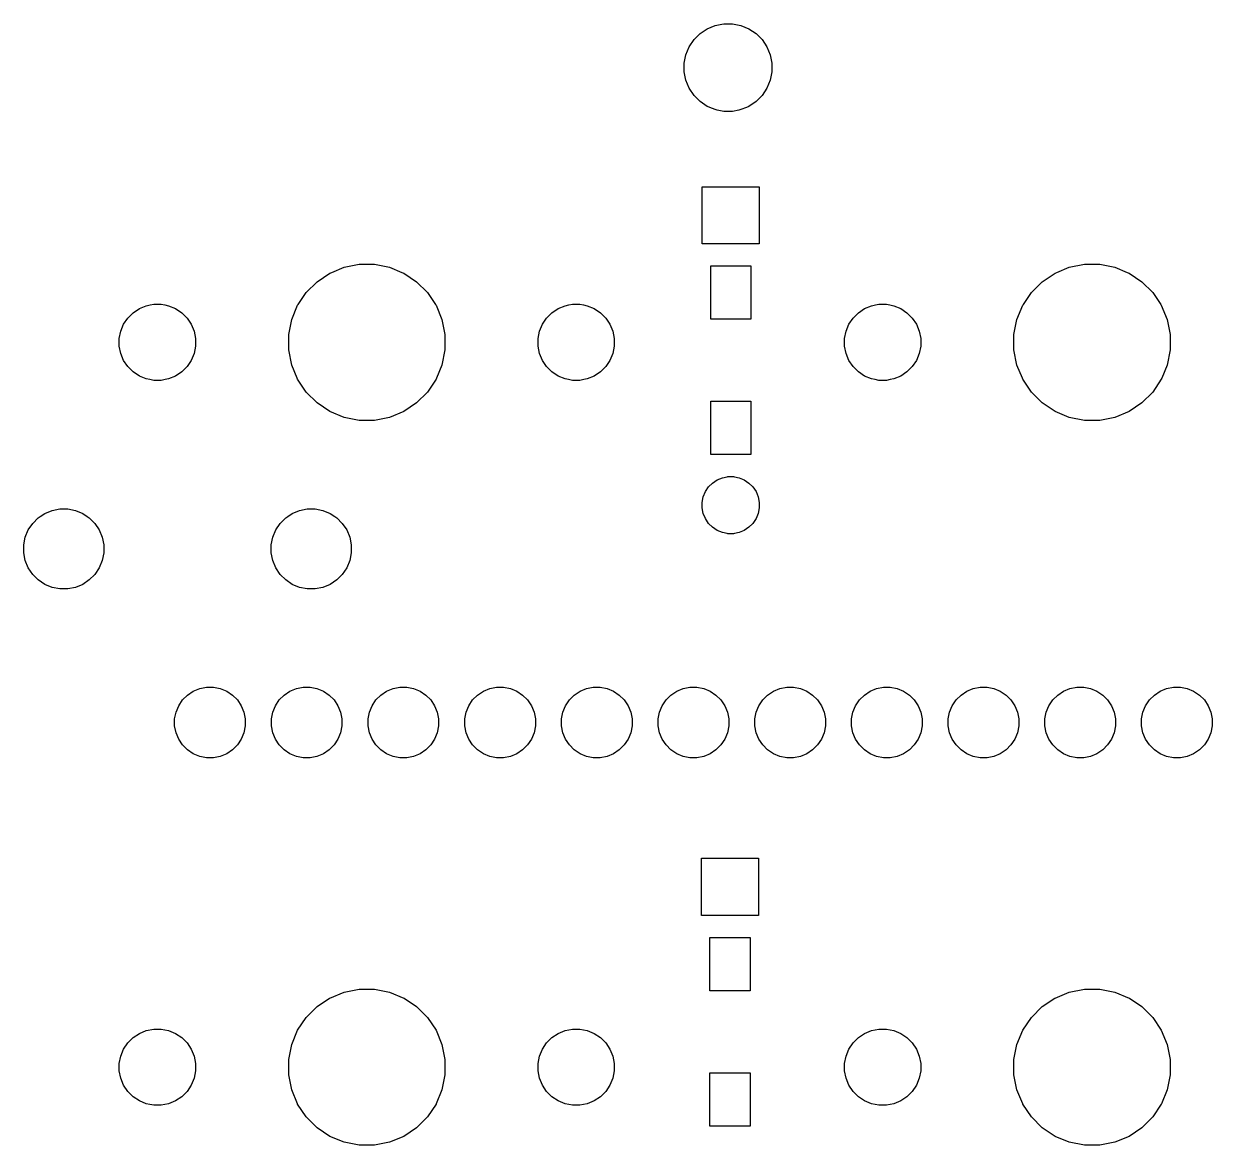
# Model space of a CAD drawing. Extents: x 1.12 to 10.41, y -5.48 to -3.31.
# Drawn here: x 1.125 to 2.354, y -4.474 to -3.313 of the extents above; entities that cross this region are included whole.
import ezdxf

# ---------------------------------------------------------------- set-up
doc = ezdxf.new("R2010")
doc.units = 0
doc.header["$MEASUREMENT"] = 0
doc.layers.add('BLACK', color=7, linetype='CONTINUOUS')

msp = doc.modelspace()

# ---------------------------------------------------------------- linework, layer by layer
at = {"layer": 'BLACK', "linetype": 'CONTINUOUS'}
for p, q in [((1.83168, -3.3185), (1.83993, -3.31509)), ((1.83993, -3.31509), (1.84671, -3.31374)), ((1.84671, -3.31374), (1.84869, -3.31335)), ((1.84869, -3.31335), (1.85761, -3.31335)), ((1.85761, -3.31335), (1.85959, -3.31374)), ((1.85959, -3.31374), (1.86637, -3.31509)), ((1.86637, -3.31509), (1.87461, -3.3185)), ((1.81299, -3.3372), (1.81795, -3.32977)), ((1.81795, -3.32977), (1.82426, -3.32346)), ((1.82426, -3.32346), (1.83168, -3.3185)), ((1.87461, -3.3185), (1.88204, -3.32346)), ((1.88204, -3.32346), (1.88835, -3.32977)), ((1.88835, -3.32977), (1.89331, -3.3372)), ((1.80958, -3.34544), (1.81299, -3.3372)), ((1.89331, -3.3372), (1.89672, -3.34544)), ((1.80783, -3.3542), (1.80958, -3.34544)), ((1.80783, -3.36312), (1.80783, -3.3542)), ((1.89672, -3.34544), (1.89846, -3.3542)), ((1.89846, -3.3542), (1.89846, -3.36312)), ((1.80958, -3.37188), (1.80783, -3.36312)), ((1.89846, -3.36312), (1.89672, -3.37188)), ((1.81299, -3.38013), (1.80958, -3.37188)), ((1.89672, -3.37188), (1.89331, -3.38013)), ((1.81795, -3.38755), (1.81299, -3.38013)), ((1.82426, -3.39386), (1.81795, -3.38755)), ((1.88835, -3.38755), (1.88204, -3.39386)), ((1.89331, -3.38013), (1.88835, -3.38755)), ((1.83168, -3.39882), (1.82426, -3.39386)), ((1.83169, -3.39882), (1.83168, -3.39882)), ((1.83168, -3.39882), (1.83168, -3.39882)), ((1.8341, -3.39982), (1.83169, -3.39882)), ((1.83993, -3.40223), (1.8341, -3.39982)), ((1.84191, -3.40263), (1.83993, -3.40223)), ((1.84869, -3.40398), (1.84191, -3.40263)), ((1.85761, -3.40398), (1.84869, -3.40398)), ((1.86439, -3.40263), (1.85761, -3.40398)), ((1.86637, -3.40223), (1.86439, -3.40263)), ((1.8722, -3.39982), (1.86637, -3.40223)), ((1.87461, -3.39882), (1.8722, -3.39982)), ((1.88204, -3.39386), (1.87461, -3.39882)), ((1.87461, -3.39882), (1.87461, -3.39882)), ((1.87461, -3.39882), (1.87461, -3.39882)), ((1.8264, -3.54093), (1.8264, -3.48191)), ((1.8264, -3.48191), (1.88541, -3.48191)), ((1.88541, -3.48191), (1.88541, -3.54093)), ((1.88541, -3.54093), (1.8264, -3.54093)), ((1.45597, -3.56527), (1.47157, -3.56217)), ((1.47157, -3.56217), (1.48748, -3.56217)), ((1.48748, -3.56217), (1.50308, -3.56527)), ((1.8352, -3.61913), (1.8352, -3.56394)), ((1.8352, -3.56394), (1.87661, -3.56394)), ((1.87661, -3.56394), (1.87661, -3.61913)), ((2.20597, -3.56527), (2.22157, -3.56217)), ((2.22157, -3.56217), (2.23748, -3.56217)), ((2.23748, -3.56217), (2.25308, -3.56527)), ((1.42805, -3.58019), (1.44128, -3.57136)), ((1.44128, -3.57136), (1.44318, -3.57057)), ((1.44318, -3.57057), (1.45597, -3.56527)), ((1.50308, -3.56527), (1.51588, -3.57057)), ((1.51588, -3.57057), (1.51778, -3.57136)), ((1.51778, -3.57136), (1.531, -3.58019)), ((2.17805, -3.58019), (2.19128, -3.57136)), ((2.19128, -3.57136), (2.19318, -3.57057)), ((2.19318, -3.57057), (2.20597, -3.56527)), ((2.25308, -3.56527), (2.26588, -3.57057)), ((2.26588, -3.57057), (2.26778, -3.57136)), ((2.26778, -3.57136), (2.281, -3.58019)), ((1.41681, -3.59144), (1.42805, -3.58019)), ((1.531, -3.58019), (1.54225, -3.59144)), ((2.16681, -3.59144), (2.17805, -3.58019)), ((2.281, -3.58019), (2.29225, -3.59144)), ((1.4085, -3.60388), (1.41681, -3.59144)), ((1.54225, -3.59144), (1.55056, -3.60388)), ((2.1585, -3.60388), (2.16681, -3.59144)), ((2.29225, -3.59144), (2.30056, -3.60388)), ((1.23238, -3.61779), (1.23787, -3.6123)), ((1.23787, -3.6123), (1.24432, -3.60799)), ((1.24432, -3.60799), (1.2515, -3.60502)), ((1.2515, -3.60502), (1.25546, -3.60423)), ((1.25546, -3.60423), (1.25911, -3.6035)), ((1.25911, -3.6035), (1.26687, -3.6035)), ((1.26687, -3.6035), (1.27053, -3.60423)), ((1.27053, -3.60423), (1.27449, -3.60502)), ((1.27449, -3.60502), (1.28166, -3.60799)), ((1.28166, -3.60799), (1.28811, -3.6123)), ((1.28811, -3.6123), (1.2936, -3.61779)), ((1.40188, -3.61936), (1.40797, -3.60466)), ((1.40797, -3.60466), (1.4085, -3.60388)), ((1.55056, -3.60388), (1.55109, -3.60466)), ((1.55109, -3.60466), (1.55717, -3.61936)), ((1.66545, -3.61779), (1.67094, -3.6123)), ((1.67094, -3.6123), (1.6774, -3.60799)), ((1.6774, -3.60799), (1.68457, -3.60502)), ((1.68457, -3.60502), (1.68853, -3.60423)), ((1.68853, -3.60423), (1.69218, -3.6035)), ((1.69218, -3.6035), (1.69994, -3.6035)), ((1.69994, -3.6035), (1.7036, -3.60423)), ((1.7036, -3.60423), (1.70756, -3.60502)), ((1.70756, -3.60502), (1.71473, -3.60799)), ((1.71473, -3.60799), (1.72119, -3.6123)), ((1.72119, -3.6123), (1.72667, -3.61779)), ((1.98238, -3.61779), (1.98787, -3.6123)), ((1.98787, -3.6123), (1.99432, -3.60799)), ((1.99432, -3.60799), (2.0015, -3.60502)), ((2.0015, -3.60502), (2.00546, -3.60423)), ((2.00546, -3.60423), (2.00911, -3.6035)), ((2.00911, -3.6035), (2.01687, -3.6035)), ((2.01687, -3.6035), (2.02053, -3.60423)), ((2.02053, -3.60423), (2.02449, -3.60502)), ((2.02449, -3.60502), (2.03166, -3.60799)), ((2.03166, -3.60799), (2.03811, -3.6123)), ((2.03811, -3.6123), (2.0436, -3.61779)), ((2.15188, -3.61936), (2.15797, -3.60466)), ((2.15797, -3.60466), (2.1585, -3.60388)), ((2.30056, -3.60388), (2.30109, -3.60466)), ((2.30109, -3.60466), (2.30717, -3.61936)), ((1.2251, -3.63142), (1.22807, -3.62425)), ((1.22807, -3.62425), (1.23238, -3.61779)), ((1.2936, -3.61779), (1.29792, -3.62425)), ((1.29792, -3.62425), (1.30089, -3.63142)), ((1.39878, -3.63496), (1.40188, -3.61936)), ((1.55717, -3.61936), (1.56028, -3.63496)), ((1.65817, -3.63142), (1.66114, -3.62425)), ((1.66114, -3.62425), (1.66545, -3.61779)), ((1.72667, -3.61779), (1.73099, -3.62425)), ((1.73099, -3.62425), (1.73396, -3.63142)), ((1.87661, -3.61913), (1.8352, -3.61913)), ((1.9751, -3.63142), (1.97807, -3.62425)), ((1.97807, -3.62425), (1.98238, -3.61779)), ((2.0436, -3.61779), (2.04792, -3.62425)), ((2.04792, -3.62425), (2.05089, -3.63142)), ((2.14878, -3.63496), (2.15188, -3.61936)), ((2.30717, -3.61936), (2.31028, -3.63496)), ((1.22358, -3.63903), (1.2251, -3.63142)), ((1.30089, -3.63142), (1.3024, -3.63903)), ((1.39878, -3.65087), (1.39878, -3.63496)), ((1.56028, -3.63496), (1.56028, -3.65087)), ((1.65665, -3.63903), (1.65817, -3.63142)), ((1.73396, -3.63142), (1.73547, -3.63903)), ((1.97358, -3.63903), (1.9751, -3.63142)), ((2.05089, -3.63142), (2.0524, -3.63903)), ((2.14878, -3.65087), (2.14878, -3.63496)), ((2.31028, -3.63496), (2.31028, -3.65087)), ((1.22358, -3.64679), (1.22358, -3.63903)), ((1.2251, -3.65441), (1.22358, -3.64679)), ((1.3024, -3.64679), (1.30089, -3.65441)), ((1.3024, -3.63903), (1.3024, -3.64679)), ((1.65665, -3.64679), (1.65665, -3.63903)), ((1.65817, -3.65441), (1.65665, -3.64679)), ((1.73547, -3.64679), (1.73396, -3.65441)), ((1.73547, -3.63903), (1.73547, -3.64679)), ((1.97358, -3.64679), (1.97358, -3.63903)), ((1.9751, -3.65441), (1.97358, -3.64679)), ((2.0524, -3.64679), (2.05089, -3.65441)), ((2.0524, -3.63903), (2.0524, -3.64679)), ((1.22807, -3.66158), (1.2251, -3.65441)), ((1.23238, -3.66804), (1.22807, -3.66158)), ((1.29792, -3.66158), (1.2936, -3.66804)), ((1.30089, -3.65441), (1.29792, -3.66158)), ((1.40188, -3.66647), (1.39878, -3.65087)), ((1.56028, -3.65087), (1.55717, -3.66647)), ((1.66114, -3.66158), (1.65817, -3.65441)), ((1.66545, -3.66804), (1.66114, -3.66158)), ((1.73099, -3.66158), (1.72667, -3.66804)), ((1.73396, -3.65441), (1.73099, -3.66158)), ((1.97807, -3.66158), (1.9751, -3.65441)), ((1.98238, -3.66804), (1.97807, -3.66158)), ((2.04792, -3.66158), (2.0436, -3.66804)), ((2.05089, -3.65441), (2.04792, -3.66158)), ((2.15188, -3.66647), (2.14878, -3.65087)), ((2.31028, -3.65087), (2.30717, -3.66647)), ((1.23787, -3.67352), (1.23238, -3.66804)), ((1.24432, -3.67784), (1.23787, -3.67352)), ((1.28811, -3.67352), (1.28166, -3.67784)), ((1.2936, -3.66804), (1.28811, -3.67352)), ((1.4075, -3.68002), (1.40188, -3.66647)), ((1.55717, -3.66647), (1.55156, -3.68002)), ((1.67094, -3.67352), (1.66545, -3.66804)), ((1.6774, -3.67784), (1.67094, -3.67352)), ((1.72119, -3.67352), (1.71473, -3.67784)), ((1.72667, -3.66804), (1.72119, -3.67352)), ((1.98787, -3.67352), (1.98238, -3.66804)), ((1.99432, -3.67784), (1.98787, -3.67352)), ((2.03811, -3.67352), (2.03166, -3.67784)), ((2.0436, -3.66804), (2.03811, -3.67352)), ((2.1575, -3.68002), (2.15188, -3.66647)), ((2.30717, -3.66647), (2.30156, -3.68002)), ((1.2515, -3.68081), (1.24432, -3.67784)), ((1.25515, -3.68154), (1.2515, -3.68081)), ((1.25911, -3.68232), (1.25515, -3.68154)), ((1.26687, -3.68232), (1.25911, -3.68232)), ((1.27083, -3.68154), (1.26687, -3.68232)), ((1.27449, -3.68081), (1.27083, -3.68154)), ((1.28166, -3.67784), (1.27449, -3.68081)), ((1.40797, -3.68116), (1.4075, -3.68002)), ((1.41681, -3.69439), (1.40797, -3.68116)), ((1.55109, -3.68116), (1.54225, -3.69439)), ((1.55156, -3.68002), (1.55109, -3.68116)), ((1.68457, -3.68081), (1.6774, -3.67784)), ((1.68822, -3.68154), (1.68457, -3.68081)), ((1.69218, -3.68232), (1.68822, -3.68154)), ((1.69994, -3.68232), (1.69218, -3.68232)), ((1.7039, -3.68154), (1.69994, -3.68232)), ((1.70756, -3.68081), (1.7039, -3.68154)), ((1.71473, -3.67784), (1.70756, -3.68081)), ((2.0015, -3.68081), (1.99432, -3.67784)), ((2.00515, -3.68154), (2.0015, -3.68081)), ((2.00911, -3.68232), (2.00515, -3.68154)), ((2.01687, -3.68232), (2.00911, -3.68232)), ((2.02083, -3.68154), (2.01687, -3.68232)), ((2.02449, -3.68081), (2.02083, -3.68154)), ((2.03166, -3.67784), (2.02449, -3.68081)), ((2.15797, -3.68116), (2.1575, -3.68002)), ((2.16681, -3.69439), (2.15797, -3.68116)), ((2.30109, -3.68116), (2.29225, -3.69439)), ((2.30156, -3.68002), (2.30109, -3.68116)), ((1.42805, -3.70563), (1.41681, -3.69439)), ((1.54225, -3.69439), (1.531, -3.70563)), ((2.17805, -3.70563), (2.16681, -3.69439)), ((2.29225, -3.69439), (2.281, -3.70563)), ((1.44128, -3.71447), (1.42805, -3.70563)), ((1.531, -3.70563), (1.51778, -3.71447)), ((1.8352, -3.7589), (1.8352, -3.7037)), ((1.8352, -3.7037), (1.87661, -3.7037)), ((1.87661, -3.7037), (1.87661, -3.7589)), ((2.19128, -3.71447), (2.17805, -3.70563)), ((2.281, -3.70563), (2.26778, -3.71447)), ((1.45597, -3.72056), (1.44128, -3.71447)), ((1.44128, -3.71447), (1.44128, -3.71447)), ((1.44128, -3.71447), (1.44128, -3.71447)), ((1.47157, -3.72366), (1.45597, -3.72056)), ((1.48748, -3.72366), (1.47157, -3.72366)), ((1.50308, -3.72056), (1.48748, -3.72366)), ((1.51778, -3.71447), (1.50308, -3.72056)), ((1.51778, -3.71447), (1.51778, -3.71447)), ((1.51778, -3.71447), (1.51778, -3.71447)), ((2.20597, -3.72056), (2.19128, -3.71447)), ((2.19128, -3.71447), (2.19128, -3.71447)), ((2.19128, -3.71447), (2.19128, -3.71447)), ((2.22157, -3.72366), (2.20597, -3.72056)), ((2.23748, -3.72366), (2.22157, -3.72366)), ((2.25308, -3.72056), (2.23748, -3.72366)), ((2.26778, -3.71447), (2.25308, -3.72056)), ((2.26778, -3.71447), (2.26778, -3.71447)), ((2.26778, -3.71447), (2.26778, -3.71447)), ((1.87661, -3.7589), (1.8352, -3.7589)), ((1.8371, -3.7885), (1.84193, -3.78527)), ((1.84193, -3.78527), (1.8473, -3.78304)), ((1.8473, -3.78304), (1.85219, -3.78207)), ((1.85219, -3.78207), (1.853, -3.78191)), ((1.853, -3.78191), (1.85881, -3.78191)), ((1.85881, -3.78191), (1.85962, -3.78207)), ((1.85962, -3.78207), (1.86451, -3.78304)), ((1.86451, -3.78304), (1.86988, -3.78527)), ((1.86988, -3.78527), (1.87472, -3.7885)), ((1.82753, -3.80281), (1.82976, -3.79744)), ((1.82976, -3.79744), (1.83299, -3.79261)), ((1.83299, -3.79261), (1.8371, -3.7885)), ((1.87472, -3.7885), (1.87883, -3.79261)), ((1.87883, -3.79261), (1.88206, -3.79744)), ((1.88206, -3.79744), (1.88428, -3.80281)), ((1.8264, -3.80851), (1.82753, -3.80281)), ((1.8264, -3.81432), (1.8264, -3.80851)), ((1.88428, -3.80281), (1.88541, -3.80851)), ((1.88541, -3.80851), (1.88541, -3.81432)), ((1.14183, -3.82317), (1.14654, -3.82002)), ((1.14654, -3.82002), (1.15407, -3.81691)), ((1.14654, -3.82002), (1.14654, -3.82002)), ((1.15407, -3.81691), (1.16207, -3.81531)), ((1.16207, -3.81531), (1.17022, -3.81531)), ((1.17022, -3.81531), (1.17821, -3.81691)), ((1.17821, -3.81691), (1.18574, -3.82002)), ((1.18574, -3.82002), (1.18574, -3.82002)), ((1.18574, -3.82002), (1.19046, -3.82317)), ((1.39773, -3.82317), (1.40245, -3.82002)), ((1.40245, -3.82002), (1.40998, -3.81691)), ((1.40245, -3.82002), (1.40245, -3.82002)), ((1.40998, -3.81691), (1.41797, -3.81531)), ((1.41797, -3.81531), (1.42612, -3.81531)), ((1.42612, -3.81531), (1.43412, -3.81691)), ((1.43412, -3.81691), (1.44165, -3.82002)), ((1.44165, -3.82002), (1.44165, -3.82002)), ((1.44165, -3.82002), (1.44636, -3.82317)), ((1.82753, -3.82002), (1.8264, -3.81432)), ((1.82976, -3.82539), (1.82753, -3.82002)), ((1.88428, -3.82002), (1.88206, -3.82539)), ((1.88541, -3.81432), (1.88428, -3.82002)), ((1.12947, -3.83709), (1.134, -3.83032)), ((1.134, -3.83032), (1.13976, -3.82455)), ((1.13976, -3.82455), (1.14183, -3.82317)), ((1.19046, -3.82317), (1.19252, -3.82455)), ((1.19252, -3.82455), (1.19828, -3.83032)), ((1.19828, -3.83032), (1.20281, -3.83709)), ((1.38538, -3.83709), (1.38991, -3.83032)), ((1.38991, -3.83032), (1.39567, -3.82455)), ((1.39567, -3.82455), (1.39773, -3.82317)), ((1.44636, -3.82317), (1.44842, -3.82455)), ((1.44842, -3.82455), (1.45419, -3.83032)), ((1.45419, -3.83032), (1.45872, -3.83709)), ((1.83299, -3.83023), (1.82976, -3.82539)), ((1.8371, -3.83434), (1.83299, -3.83023)), ((1.84193, -3.83757), (1.8371, -3.83434)), ((1.87472, -3.83434), (1.86988, -3.83757)), ((1.87883, -3.83023), (1.87472, -3.83434)), ((1.88206, -3.82539), (1.87883, -3.83023)), ((1.12476, -3.85262), (1.12635, -3.84462)), ((1.12635, -3.84462), (1.12947, -3.83709)), ((1.20281, -3.83709), (1.20593, -3.84462)), ((1.20593, -3.84462), (1.20752, -3.85262)), ((1.38067, -3.85262), (1.38226, -3.84462)), ((1.38226, -3.84462), (1.38538, -3.83709)), ((1.45872, -3.83709), (1.46184, -3.84462)), ((1.46184, -3.84462), (1.46343, -3.85262)), ((1.8473, -3.83979), (1.84193, -3.83757)), ((1.85219, -3.84076), (1.8473, -3.83979)), ((1.853, -3.84093), (1.85219, -3.84076)), ((1.85881, -3.84093), (1.853, -3.84093)), ((1.85962, -3.84076), (1.85881, -3.84093)), ((1.86451, -3.83979), (1.85962, -3.84076)), ((1.86988, -3.83757), (1.86451, -3.83979)), ((1.12476, -3.86077), (1.12476, -3.85262)), ((1.20752, -3.85262), (1.20752, -3.86077)), ((1.38067, -3.86077), (1.38067, -3.85262)), ((1.46343, -3.85262), (1.46343, -3.86077)), ((1.12635, -3.86876), (1.12476, -3.86077)), ((1.12947, -3.87629), (1.12635, -3.86876)), ((1.20593, -3.86876), (1.20281, -3.87629)), ((1.20752, -3.86077), (1.20593, -3.86876)), ((1.38226, -3.86876), (1.38067, -3.86077)), ((1.38538, -3.87629), (1.38226, -3.86876)), ((1.46184, -3.86876), (1.45872, -3.87629)), ((1.46343, -3.86077), (1.46184, -3.86876)), ((1.134, -3.88307), (1.12947, -3.87629)), ((1.12947, -3.87629), (1.12947, -3.87629)), ((1.13976, -3.88883), (1.134, -3.88307)), ((1.19828, -3.88307), (1.19252, -3.88883)), ((1.20281, -3.87629), (1.19828, -3.88307)), ((1.20281, -3.87629), (1.20281, -3.87629)), ((1.38991, -3.88307), (1.38538, -3.87629)), ((1.38538, -3.87629), (1.38538, -3.87629)), ((1.39567, -3.88883), (1.38991, -3.88307)), ((1.45419, -3.88307), (1.44842, -3.88883)), ((1.45872, -3.87629), (1.45419, -3.88307)), ((1.45872, -3.87629), (1.45872, -3.87629)), ((1.14654, -3.89336), (1.13976, -3.88883)), ((1.15407, -3.89648), (1.14654, -3.89336)), ((1.14654, -3.89336), (1.14654, -3.89336)), ((1.14654, -3.89336), (1.14654, -3.89336)), ((1.18574, -3.89336), (1.17821, -3.89648)), ((1.19252, -3.88883), (1.18574, -3.89336)), ((1.18574, -3.89336), (1.18574, -3.89336)), ((1.18574, -3.89336), (1.18574, -3.89336)), ((1.40245, -3.89336), (1.39567, -3.88883)), ((1.40998, -3.89648), (1.40245, -3.89336)), ((1.40245, -3.89336), (1.40245, -3.89336)), ((1.40245, -3.89336), (1.40245, -3.89336)), ((1.44165, -3.89336), (1.43412, -3.89648)), ((1.44842, -3.88883), (1.44165, -3.89336)), ((1.44165, -3.89336), (1.44165, -3.89336)), ((1.44165, -3.89336), (1.44165, -3.89336)), ((1.16207, -3.89807), (1.15407, -3.89648)), ((1.17022, -3.89807), (1.16207, -3.89807)), ((1.17821, -3.89648), (1.17022, -3.89807)), ((1.41797, -3.89807), (1.40998, -3.89648)), ((1.42612, -3.89807), (1.41797, -3.89807)), ((1.43412, -3.89648), (1.42612, -3.89807)), ((1.29405, -4.00786), (1.30003, -4.00387)), ((1.30003, -4.00387), (1.30667, -4.00112)), ((1.30667, -4.00112), (1.31373, -3.99971)), ((1.31373, -3.99971), (1.32092, -3.99971)), ((1.32092, -3.99971), (1.32797, -4.00112)), ((1.32797, -4.00112), (1.33462, -4.00387)), ((1.33462, -4.00387), (1.3406, -4.00786)), ((1.39405, -4.00786), (1.40003, -4.00387)), ((1.40003, -4.00387), (1.40667, -4.00112)), ((1.40667, -4.00112), (1.41373, -3.99971)), ((1.41373, -3.99971), (1.42092, -3.99971)), ((1.42092, -3.99971), (1.42797, -4.00112)), ((1.42797, -4.00112), (1.43462, -4.00387)), ((1.43462, -4.00387), (1.4406, -4.00786)), ((1.49405, -4.00786), (1.50003, -4.00387)), ((1.50003, -4.00387), (1.50667, -4.00112)), ((1.50667, -4.00112), (1.51373, -3.99971)), ((1.51373, -3.99971), (1.52092, -3.99971)), ((1.52092, -3.99971), (1.52797, -4.00112)), ((1.52797, -4.00112), (1.53462, -4.00387)), ((1.53462, -4.00387), (1.5406, -4.00786)), ((1.59405, -4.00786), (1.60003, -4.00387)), ((1.60003, -4.00387), (1.60667, -4.00112)), ((1.60667, -4.00112), (1.61373, -3.99971)), ((1.61373, -3.99971), (1.62092, -3.99971)), ((1.62092, -3.99971), (1.62797, -4.00112)), ((1.62797, -4.00112), (1.63462, -4.00387)), ((1.63462, -4.00387), (1.6406, -4.00786)), ((1.69405, -4.00786), (1.70003, -4.00387)), ((1.70003, -4.00387), (1.70667, -4.00112)), ((1.70667, -4.00112), (1.71373, -3.99971)), ((1.71373, -3.99971), (1.72092, -3.99971)), ((1.72092, -3.99971), (1.72797, -4.00112)), ((1.72797, -4.00112), (1.73462, -4.00387)), ((1.73462, -4.00387), (1.7406, -4.00786)), ((1.79405, -4.00786), (1.80003, -4.00387)), ((1.80003, -4.00387), (1.80667, -4.00112)), ((1.80667, -4.00112), (1.81373, -3.99971)), ((1.81373, -3.99971), (1.82092, -3.99971)), ((1.82092, -3.99971), (1.82797, -4.00112)), ((1.82797, -4.00112), (1.83462, -4.00387)), ((1.83462, -4.00387), (1.8406, -4.00786)), ((1.89405, -4.00786), (1.90003, -4.00387)), ((1.90003, -4.00387), (1.90667, -4.00112)), ((1.90667, -4.00112), (1.91373, -3.99971)), ((1.91373, -3.99971), (1.92092, -3.99971)), ((1.92092, -3.99971), (1.92797, -4.00112)), ((1.92797, -4.00112), (1.93462, -4.00387)), ((1.93462, -4.00387), (1.9406, -4.00786)), ((1.99405, -4.00786), (2.00003, -4.00387)), ((2.00003, -4.00387), (2.00667, -4.00112)), ((2.00667, -4.00112), (2.01373, -3.99971)), ((2.01373, -3.99971), (2.02092, -3.99971)), ((2.02092, -3.99971), (2.02797, -4.00112)), ((2.02797, -4.00112), (2.03462, -4.00387)), ((2.03462, -4.00387), (2.0406, -4.00786)), ((2.09405, -4.00786), (2.10003, -4.00387)), ((2.10003, -4.00387), (2.10667, -4.00112)), ((2.10667, -4.00112), (2.11373, -3.99971)), ((2.11373, -3.99971), (2.12092, -3.99971)), ((2.12092, -3.99971), (2.12797, -4.00112)), ((2.12797, -4.00112), (2.13462, -4.00387)), ((2.13462, -4.00387), (2.1406, -4.00786)), ((2.19405, -4.00786), (2.20003, -4.00387)), ((2.20003, -4.00387), (2.20667, -4.00112)), ((2.20667, -4.00112), (2.21373, -3.99971)), ((2.21373, -3.99971), (2.22092, -3.99971)), ((2.22092, -3.99971), (2.22797, -4.00112)), ((2.22797, -4.00112), (2.23462, -4.00387)), ((2.23462, -4.00387), (2.2406, -4.00786)), ((2.29405, -4.00786), (2.30003, -4.00387)), ((2.30003, -4.00387), (2.30667, -4.00112)), ((2.30667, -4.00112), (2.31373, -3.99971)), ((2.31373, -3.99971), (2.32092, -3.99971)), ((2.32092, -3.99971), (2.32797, -4.00112)), ((2.32797, -4.00112), (2.33462, -4.00387)), ((2.33462, -4.00387), (2.3406, -4.00786)), ((1.28222, -4.02557), (1.28497, -4.01893)), ((1.28497, -4.01893), (1.28897, -4.01295)), ((1.28897, -4.01295), (1.29405, -4.00786)), ((1.3406, -4.00786), (1.34568, -4.01295)), ((1.34568, -4.01295), (1.34968, -4.01893)), ((1.34968, -4.01893), (1.35243, -4.02557)), ((1.38222, -4.02557), (1.38497, -4.01893)), ((1.38497, -4.01893), (1.38897, -4.01295)), ((1.38897, -4.01295), (1.39405, -4.00786)), ((1.4406, -4.00786), (1.44568, -4.01295)), ((1.44568, -4.01295), (1.44968, -4.01893)), ((1.44968, -4.01893), (1.45243, -4.02557)), ((1.48222, -4.02557), (1.48497, -4.01893)), ((1.48497, -4.01893), (1.48897, -4.01295)), ((1.48897, -4.01295), (1.49405, -4.00786)), ((1.5406, -4.00786), (1.54568, -4.01295)), ((1.54568, -4.01295), (1.54968, -4.01893)), ((1.54968, -4.01893), (1.55243, -4.02557)), ((1.58222, -4.02557), (1.58497, -4.01893)), ((1.58497, -4.01893), (1.58897, -4.01295)), ((1.58897, -4.01295), (1.59405, -4.00786)), ((1.6406, -4.00786), (1.64568, -4.01295)), ((1.64568, -4.01295), (1.64968, -4.01893)), ((1.64968, -4.01893), (1.65243, -4.02557)), ((1.68222, -4.02557), (1.68497, -4.01893)), ((1.68497, -4.01893), (1.68897, -4.01295)), ((1.68897, -4.01295), (1.69405, -4.00786)), ((1.7406, -4.00786), (1.74568, -4.01295)), ((1.74568, -4.01295), (1.74968, -4.01893)), ((1.74968, -4.01893), (1.75243, -4.02557)), ((1.78222, -4.02557), (1.78497, -4.01893)), ((1.78497, -4.01893), (1.78897, -4.01295)), ((1.78897, -4.01295), (1.79405, -4.00786)), ((1.8406, -4.00786), (1.84568, -4.01295)), ((1.84568, -4.01295), (1.84968, -4.01893)), ((1.84968, -4.01893), (1.85243, -4.02557)), ((1.88222, -4.02557), (1.88497, -4.01893)), ((1.88497, -4.01893), (1.88897, -4.01295)), ((1.88897, -4.01295), (1.89405, -4.00786)), ((1.9406, -4.00786), (1.94568, -4.01295)), ((1.94568, -4.01295), (1.94968, -4.01893)), ((1.94968, -4.01893), (1.95243, -4.02557)), ((1.98222, -4.02557), (1.98497, -4.01893)), ((1.98497, -4.01893), (1.98897, -4.01295)), ((1.98897, -4.01295), (1.99405, -4.00786)), ((2.0406, -4.00786), (2.04568, -4.01295)), ((2.04568, -4.01295), (2.04968, -4.01893)), ((2.04968, -4.01893), (2.05243, -4.02557)), ((2.08222, -4.02557), (2.08497, -4.01893)), ((2.08497, -4.01893), (2.08897, -4.01295)), ((2.08897, -4.01295), (2.09405, -4.00786)), ((2.1406, -4.00786), (2.14568, -4.01295)), ((2.14568, -4.01295), (2.14968, -4.01893)), ((2.14968, -4.01893), (2.15243, -4.02557)), ((2.18222, -4.02557), (2.18497, -4.01893)), ((2.18497, -4.01893), (2.18897, -4.01295)), ((2.18897, -4.01295), (2.19405, -4.00786)), ((2.2406, -4.00786), (2.24568, -4.01295)), ((2.24568, -4.01295), (2.24968, -4.01893)), ((2.24968, -4.01893), (2.25243, -4.02557)), ((2.28222, -4.02557), (2.28497, -4.01893)), ((2.28497, -4.01893), (2.28897, -4.01295)), ((2.28897, -4.01295), (2.29405, -4.00786)), ((2.3406, -4.00786), (2.34568, -4.01295)), ((2.34568, -4.01295), (2.34968, -4.01893)), ((2.34968, -4.01893), (2.35243, -4.02557)), ((1.28081, -4.03262), (1.28222, -4.02557)), ((1.35243, -4.02557), (1.35383, -4.03262)), ((1.38081, -4.03262), (1.38222, -4.02557)), ((1.45243, -4.02557), (1.45383, -4.03262)), ((1.48081, -4.03262), (1.48222, -4.02557)), ((1.55243, -4.02557), (1.55383, -4.03262)), ((1.58081, -4.03262), (1.58222, -4.02557)), ((1.65243, -4.02557), (1.65383, -4.03262)), ((1.68081, -4.03262), (1.68222, -4.02557)), ((1.75243, -4.02557), (1.75383, -4.03262)), ((1.78081, -4.03262), (1.78222, -4.02557)), ((1.85243, -4.02557), (1.85383, -4.03262)), ((1.88081, -4.03262), (1.88222, -4.02557)), ((1.95243, -4.02557), (1.95383, -4.03262)), ((1.98081, -4.03262), (1.98222, -4.02557)), ((2.05243, -4.02557), (2.05383, -4.03262)), ((2.08081, -4.03262), (2.08222, -4.02557)), ((2.15243, -4.02557), (2.15383, -4.03262)), ((2.18081, -4.03262), (2.18222, -4.02557)), ((2.25243, -4.02557), (2.25383, -4.03262)), ((2.28081, -4.03262), (2.28222, -4.02557)), ((2.35243, -4.02557), (2.35383, -4.03262)), ((1.28081, -4.03982), (1.28081, -4.03262)), ((1.28222, -4.04687), (1.28081, -4.03982)), ((1.35383, -4.03982), (1.35243, -4.04687)), ((1.35383, -4.03262), (1.35383, -4.03982)), ((1.38081, -4.03982), (1.38081, -4.03262)), ((1.38222, -4.04687), (1.38081, -4.03982)), ((1.45383, -4.03982), (1.45243, -4.04687)), ((1.45383, -4.03262), (1.45383, -4.03982)), ((1.48081, -4.03982), (1.48081, -4.03262)), ((1.48222, -4.04687), (1.48081, -4.03982)), ((1.55383, -4.03982), (1.55243, -4.04687)), ((1.55383, -4.03262), (1.55383, -4.03982)), ((1.58081, -4.03982), (1.58081, -4.03262)), ((1.58222, -4.04687), (1.58081, -4.03982)), ((1.65383, -4.03982), (1.65243, -4.04687)), ((1.65383, -4.03262), (1.65383, -4.03982)), ((1.68081, -4.03982), (1.68081, -4.03262)), ((1.68222, -4.04687), (1.68081, -4.03982)), ((1.75383, -4.03982), (1.75243, -4.04687)), ((1.75383, -4.03262), (1.75383, -4.03982)), ((1.78081, -4.03982), (1.78081, -4.03262)), ((1.78222, -4.04687), (1.78081, -4.03982)), ((1.85383, -4.03982), (1.85243, -4.04687)), ((1.85383, -4.03262), (1.85383, -4.03982)), ((1.88081, -4.03982), (1.88081, -4.03262)), ((1.88222, -4.04687), (1.88081, -4.03982)), ((1.95383, -4.03982), (1.95243, -4.04687)), ((1.95383, -4.03262), (1.95383, -4.03982)), ((1.98081, -4.03982), (1.98081, -4.03262)), ((1.98222, -4.04687), (1.98081, -4.03982)), ((2.05383, -4.03982), (2.05243, -4.04687)), ((2.05383, -4.03262), (2.05383, -4.03982)), ((2.08081, -4.03982), (2.08081, -4.03262)), ((2.08222, -4.04687), (2.08081, -4.03982)), ((2.15383, -4.03982), (2.15243, -4.04687)), ((2.15383, -4.03262), (2.15383, -4.03982)), ((2.18081, -4.03982), (2.18081, -4.03262)), ((2.18222, -4.04687), (2.18081, -4.03982)), ((2.25383, -4.03982), (2.25243, -4.04687)), ((2.25383, -4.03262), (2.25383, -4.03982)), ((2.28081, -4.03982), (2.28081, -4.03262)), ((2.28222, -4.04687), (2.28081, -4.03982)), ((2.35383, -4.03982), (2.35243, -4.04687)), ((2.35383, -4.03262), (2.35383, -4.03982)), ((1.28497, -4.05351), (1.28222, -4.04687)), ((1.28897, -4.05949), (1.28497, -4.05351)), ((1.34968, -4.05351), (1.34568, -4.05949)), ((1.35243, -4.04687), (1.34968, -4.05351)), ((1.38497, -4.05351), (1.38222, -4.04687)), ((1.38897, -4.05949), (1.38497, -4.05351)), ((1.44968, -4.05351), (1.44568, -4.05949)), ((1.45243, -4.04687), (1.44968, -4.05351)), ((1.48497, -4.05351), (1.48222, -4.04687)), ((1.48897, -4.05949), (1.48497, -4.05351)), ((1.54968, -4.05351), (1.54568, -4.05949)), ((1.55243, -4.04687), (1.54968, -4.05351)), ((1.58497, -4.05351), (1.58222, -4.04687)), ((1.58897, -4.05949), (1.58497, -4.05351)), ((1.64968, -4.05351), (1.64568, -4.05949)), ((1.65243, -4.04687), (1.64968, -4.05351)), ((1.68497, -4.05351), (1.68222, -4.04687)), ((1.68897, -4.05949), (1.68497, -4.05351)), ((1.74968, -4.05351), (1.74568, -4.05949)), ((1.75243, -4.04687), (1.74968, -4.05351)), ((1.78497, -4.05351), (1.78222, -4.04687)), ((1.78897, -4.05949), (1.78497, -4.05351)), ((1.84968, -4.05351), (1.84568, -4.05949)), ((1.85243, -4.04687), (1.84968, -4.05351)), ((1.88497, -4.05351), (1.88222, -4.04687)), ((1.88897, -4.05949), (1.88497, -4.05351)), ((1.94968, -4.05351), (1.94568, -4.05949)), ((1.95243, -4.04687), (1.94968, -4.05351)), ((1.98497, -4.05351), (1.98222, -4.04687)), ((1.98897, -4.05949), (1.98497, -4.05351)), ((2.04968, -4.05351), (2.04568, -4.05949)), ((2.05243, -4.04687), (2.04968, -4.05351)), ((2.08497, -4.05351), (2.08222, -4.04687)), ((2.08897, -4.05949), (2.08497, -4.05351)), ((2.14968, -4.05351), (2.14568, -4.05949)), ((2.15243, -4.04687), (2.14968, -4.05351)), ((2.18497, -4.05351), (2.18222, -4.04687)), ((2.18897, -4.05949), (2.18497, -4.05351)), ((2.24968, -4.05351), (2.24568, -4.05949)), ((2.25243, -4.04687), (2.24968, -4.05351)), ((2.28497, -4.05351), (2.28222, -4.04687)), ((2.28897, -4.05949), (2.28497, -4.05351)), ((2.34968, -4.05351), (2.34568, -4.05949)), ((2.35243, -4.04687), (2.34968, -4.05351)), ((1.29405, -4.06458), (1.28897, -4.05949)), ((1.30003, -4.06857), (1.29405, -4.06458)), ((1.3406, -4.06458), (1.33462, -4.06857)), ((1.34568, -4.05949), (1.3406, -4.06458)), ((1.39405, -4.06458), (1.38897, -4.05949)), ((1.40003, -4.06857), (1.39405, -4.06458)), ((1.4406, -4.06458), (1.43462, -4.06857)), ((1.44568, -4.05949), (1.4406, -4.06458)), ((1.49405, -4.06458), (1.48897, -4.05949)), ((1.50003, -4.06857), (1.49405, -4.06458)), ((1.5406, -4.06458), (1.53462, -4.06857)), ((1.54568, -4.05949), (1.5406, -4.06458)), ((1.59405, -4.06458), (1.58897, -4.05949)), ((1.60003, -4.06857), (1.59405, -4.06458)), ((1.6406, -4.06458), (1.63462, -4.06857)), ((1.64568, -4.05949), (1.6406, -4.06458)), ((1.69405, -4.06458), (1.68897, -4.05949)), ((1.70003, -4.06857), (1.69405, -4.06458)), ((1.7406, -4.06458), (1.73462, -4.06857)), ((1.74568, -4.05949), (1.7406, -4.06458)), ((1.79405, -4.06458), (1.78897, -4.05949)), ((1.80003, -4.06857), (1.79405, -4.06458)), ((1.8406, -4.06458), (1.83462, -4.06857)), ((1.84568, -4.05949), (1.8406, -4.06458)), ((1.89405, -4.06458), (1.88897, -4.05949)), ((1.90003, -4.06857), (1.89405, -4.06458)), ((1.9406, -4.06458), (1.93462, -4.06857)), ((1.94568, -4.05949), (1.9406, -4.06458)), ((1.99405, -4.06458), (1.98897, -4.05949)), ((2.00003, -4.06857), (1.99405, -4.06458)), ((2.0406, -4.06458), (2.03462, -4.06857)), ((2.04568, -4.05949), (2.0406, -4.06458)), ((2.09405, -4.06458), (2.08897, -4.05949)), ((2.10003, -4.06857), (2.09405, -4.06458)), ((2.1406, -4.06458), (2.13462, -4.06857)), ((2.14568, -4.05949), (2.1406, -4.06458)), ((2.19405, -4.06458), (2.18897, -4.05949)), ((2.20003, -4.06857), (2.19405, -4.06458)), ((2.2406, -4.06458), (2.23462, -4.06857)), ((2.24568, -4.05949), (2.2406, -4.06458)), ((2.29405, -4.06458), (2.28897, -4.05949)), ((2.30003, -4.06857), (2.29405, -4.06458)), ((2.3406, -4.06458), (2.33462, -4.06857)), ((2.34568, -4.05949), (2.3406, -4.06458)), ((1.30667, -4.07133), (1.30003, -4.06857)), ((1.31373, -4.07273), (1.30667, -4.07133)), ((1.32092, -4.07273), (1.31373, -4.07273)), ((1.32797, -4.07133), (1.32092, -4.07273)), ((1.33462, -4.06857), (1.32797, -4.07133)), ((1.40667, -4.07133), (1.40003, -4.06857)), ((1.41373, -4.07273), (1.40667, -4.07133)), ((1.42092, -4.07273), (1.41373, -4.07273)), ((1.42797, -4.07133), (1.42092, -4.07273)), ((1.43462, -4.06857), (1.42797, -4.07133)), ((1.50667, -4.07133), (1.50003, -4.06857)), ((1.51373, -4.07273), (1.50667, -4.07133)), ((1.52092, -4.07273), (1.51373, -4.07273)), ((1.52797, -4.07133), (1.52092, -4.07273)), ((1.53462, -4.06857), (1.52797, -4.07133)), ((1.60667, -4.07133), (1.60003, -4.06857)), ((1.61373, -4.07273), (1.60667, -4.07133)), ((1.62092, -4.07273), (1.61373, -4.07273)), ((1.62797, -4.07133), (1.62092, -4.07273)), ((1.63462, -4.06857), (1.62797, -4.07133)), ((1.70667, -4.07133), (1.70003, -4.06857)), ((1.71373, -4.07273), (1.70667, -4.07133)), ((1.72092, -4.07273), (1.71373, -4.07273)), ((1.72797, -4.07133), (1.72092, -4.07273)), ((1.73462, -4.06857), (1.72797, -4.07133)), ((1.80667, -4.07133), (1.80003, -4.06857)), ((1.81373, -4.07273), (1.80667, -4.07133)), ((1.82092, -4.07273), (1.81373, -4.07273)), ((1.82797, -4.07133), (1.82092, -4.07273)), ((1.83462, -4.06857), (1.82797, -4.07133)), ((1.90667, -4.07133), (1.90003, -4.06857)), ((1.91373, -4.07273), (1.90667, -4.07133)), ((1.92092, -4.07273), (1.91373, -4.07273)), ((1.92797, -4.07133), (1.92092, -4.07273)), ((1.93462, -4.06857), (1.92797, -4.07133)), ((2.00667, -4.07133), (2.00003, -4.06857)), ((2.01373, -4.07273), (2.00667, -4.07133)), ((2.02092, -4.07273), (2.01373, -4.07273)), ((2.02797, -4.07133), (2.02092, -4.07273)), ((2.03462, -4.06857), (2.02797, -4.07133)), ((2.10667, -4.07133), (2.10003, -4.06857)), ((2.11373, -4.07273), (2.10667, -4.07133)), ((2.12092, -4.07273), (2.11373, -4.07273)), ((2.12797, -4.07133), (2.12092, -4.07273)), ((2.13462, -4.06857), (2.12797, -4.07133)), ((2.20667, -4.07133), (2.20003, -4.06857)), ((2.21373, -4.07273), (2.20667, -4.07133)), ((2.22092, -4.07273), (2.21373, -4.07273)), ((2.22797, -4.07133), (2.22092, -4.07273)), ((2.23462, -4.06857), (2.22797, -4.07133)), ((2.30667, -4.07133), (2.30003, -4.06857)), ((2.31373, -4.07273), (2.30667, -4.07133)), ((2.32092, -4.07273), (2.31373, -4.07273)), ((2.32797, -4.07133), (2.32092, -4.07273)), ((2.33462, -4.06857), (2.32797, -4.07133)), ((1.82561, -4.23581), (1.82561, -4.17679)), ((1.82561, -4.17679), (1.88463, -4.17679)), ((1.88463, -4.17679), (1.88463, -4.23581)), ((1.88463, -4.23581), (1.82561, -4.23581)), ((1.83441, -4.31402), (1.83441, -4.25882)), ((1.83441, -4.25882), (1.87583, -4.25882)), ((1.87583, -4.25882), (1.87583, -4.31402)), ((1.45597, -4.31527), (1.47157, -4.31217)), ((1.47157, -4.31217), (1.48748, -4.31217)), ((1.48748, -4.31217), (1.50308, -4.31527)), ((1.87583, -4.31402), (1.83441, -4.31402)), ((2.20597, -4.31527), (2.22157, -4.31217)), ((2.22157, -4.31217), (2.23748, -4.31217)), ((2.23748, -4.31217), (2.25308, -4.31527)), ((1.42805, -4.33019), (1.44092, -4.32159)), ((1.44092, -4.32159), (1.44128, -4.32136)), ((1.44128, -4.32136), (1.45597, -4.31527)), ((1.44128, -4.32136), (1.44128, -4.32136)), ((1.50308, -4.31527), (1.51778, -4.32136)), ((1.51778, -4.32136), (1.51778, -4.32136)), ((1.51778, -4.32136), (1.51813, -4.32159)), ((1.51813, -4.32159), (1.531, -4.33019)), ((2.17805, -4.33019), (2.19092, -4.32159)), ((2.19092, -4.32159), (2.19128, -4.32136)), ((2.19128, -4.32136), (2.20597, -4.31527)), ((2.19128, -4.32136), (2.19128, -4.32136)), ((2.25308, -4.31527), (2.26778, -4.32136)), ((2.26778, -4.32136), (2.26778, -4.32136)), ((2.26778, -4.32136), (2.26813, -4.32159)), ((2.26813, -4.32159), (2.281, -4.33019)), ((1.41681, -4.34144), (1.42805, -4.33019)), ((1.531, -4.33019), (1.54225, -4.34144)), ((2.16681, -4.34144), (2.17805, -4.33019)), ((2.281, -4.33019), (2.29225, -4.34144)), ((1.40797, -4.35466), (1.41681, -4.34144)), ((1.54225, -4.34144), (1.55109, -4.35466)), ((2.15797, -4.35466), (2.16681, -4.34144)), ((2.29225, -4.34144), (2.30109, -4.35466)), ((1.23238, -4.36779), (1.23787, -4.3623)), ((1.23787, -4.3623), (1.24432, -4.35799)), ((1.24432, -4.35799), (1.2515, -4.35502)), ((1.2515, -4.35502), (1.25911, -4.3535)), ((1.25911, -4.3535), (1.26687, -4.3535)), ((1.26687, -4.3535), (1.27449, -4.35502)), ((1.27449, -4.35502), (1.28166, -4.35799)), ((1.28166, -4.35799), (1.28811, -4.3623)), ((1.28811, -4.3623), (1.2936, -4.36779)), ((1.40188, -4.36936), (1.40797, -4.35466)), ((1.55109, -4.35466), (1.55717, -4.36936)), ((1.66545, -4.36779), (1.67094, -4.3623)), ((1.67094, -4.3623), (1.6774, -4.35799)), ((1.6774, -4.35799), (1.68457, -4.35502)), ((1.68457, -4.35502), (1.69218, -4.3535)), ((1.69218, -4.3535), (1.69994, -4.3535)), ((1.69994, -4.3535), (1.70756, -4.35502)), ((1.70756, -4.35502), (1.71473, -4.35799)), ((1.71473, -4.35799), (1.72119, -4.3623)), ((1.72119, -4.3623), (1.72667, -4.36779)), ((1.98238, -4.36779), (1.98787, -4.3623)), ((1.98787, -4.3623), (1.99432, -4.35799)), ((1.99432, -4.35799), (2.0015, -4.35502)), ((2.0015, -4.35502), (2.00911, -4.3535)), ((2.00911, -4.3535), (2.01687, -4.3535)), ((2.01687, -4.3535), (2.02449, -4.35502)), ((2.02449, -4.35502), (2.03166, -4.35799)), ((2.03166, -4.35799), (2.03811, -4.3623)), ((2.03811, -4.3623), (2.0436, -4.36779)), ((2.15188, -4.36936), (2.15797, -4.35466)), ((2.30109, -4.35466), (2.30717, -4.36936)), ((1.2251, -4.38142), (1.22807, -4.37425)), ((1.22807, -4.37425), (1.23238, -4.36779)), ((1.2936, -4.36779), (1.29792, -4.37425)), ((1.29792, -4.37425), (1.30089, -4.38142)), ((1.39878, -4.38496), (1.40188, -4.36936)), ((1.55717, -4.36936), (1.56028, -4.38496)), ((1.65817, -4.38142), (1.66114, -4.37425)), ((1.66114, -4.37425), (1.66545, -4.36779)), ((1.72667, -4.36779), (1.73099, -4.37425)), ((1.73099, -4.37425), (1.73396, -4.38142)), ((1.9751, -4.38142), (1.97807, -4.37425)), ((1.97807, -4.37425), (1.98238, -4.36779)), ((2.0436, -4.36779), (2.04792, -4.37425)), ((2.04792, -4.37425), (2.05089, -4.38142)), ((2.14878, -4.38496), (2.15188, -4.36936)), ((2.30717, -4.36936), (2.31028, -4.38496)), ((1.22358, -4.38903), (1.2251, -4.38142)), ((1.30089, -4.38142), (1.3024, -4.38903)), ((1.39878, -4.40087), (1.39878, -4.38496)), ((1.56028, -4.38496), (1.56028, -4.40087)), ((1.65665, -4.38903), (1.65817, -4.38142)), ((1.73396, -4.38142), (1.73547, -4.38903)), ((1.97358, -4.38903), (1.9751, -4.38142)), ((2.05089, -4.38142), (2.0524, -4.38903)), ((2.14878, -4.40087), (2.14878, -4.38496)), ((2.31028, -4.38496), (2.31028, -4.40087)), ((1.22358, -4.39679), (1.22358, -4.38903)), ((1.2251, -4.40441), (1.22358, -4.39679)), ((1.3024, -4.39679), (1.30089, -4.40441)), ((1.3024, -4.38903), (1.3024, -4.39679)), ((1.65665, -4.39679), (1.65665, -4.38903)), ((1.65817, -4.40441), (1.65665, -4.39679)), ((1.73547, -4.39679), (1.73396, -4.40441)), ((1.73547, -4.38903), (1.73547, -4.39679)), ((1.83441, -4.45378), (1.83441, -4.39858)), ((1.83441, -4.39858), (1.87583, -4.39858)), ((1.87583, -4.39858), (1.87583, -4.45378)), ((1.97358, -4.39679), (1.97358, -4.38903)), ((1.9751, -4.40441), (1.97358, -4.39679)), ((2.0524, -4.39679), (2.05089, -4.40441)), ((2.0524, -4.38903), (2.0524, -4.39679)), ((1.22807, -4.41158), (1.2251, -4.40441)), ((1.23238, -4.41804), (1.22807, -4.41158)), ((1.29792, -4.41158), (1.2936, -4.41804)), ((1.30089, -4.40441), (1.29792, -4.41158)), ((1.40188, -4.41647), (1.39878, -4.40087)), ((1.56028, -4.40087), (1.55717, -4.41647)), ((1.66114, -4.41158), (1.65817, -4.40441)), ((1.66545, -4.41804), (1.66114, -4.41158)), ((1.73099, -4.41158), (1.72667, -4.41804)), ((1.73396, -4.40441), (1.73099, -4.41158)), ((1.97807, -4.41158), (1.9751, -4.40441)), ((1.98238, -4.41804), (1.97807, -4.41158)), ((2.04792, -4.41158), (2.0436, -4.41804)), ((2.05089, -4.40441), (2.04792, -4.41158)), ((2.15188, -4.41647), (2.14878, -4.40087)), ((2.31028, -4.40087), (2.30717, -4.41647)), ((1.23787, -4.42352), (1.23238, -4.41804)), ((1.24432, -4.42784), (1.23787, -4.42352)), ((1.28811, -4.42352), (1.28166, -4.42784)), ((1.2936, -4.41804), (1.28811, -4.42352)), ((1.40782, -4.43081), (1.40188, -4.41647)), ((1.55717, -4.41647), (1.55123, -4.43081)), ((1.67094, -4.42352), (1.66545, -4.41804)), ((1.6774, -4.42784), (1.67094, -4.42352)), ((1.72119, -4.42352), (1.71473, -4.42784)), ((1.72667, -4.41804), (1.72119, -4.42352)), ((1.98787, -4.42352), (1.98238, -4.41804)), ((1.99432, -4.42784), (1.98787, -4.42352)), ((2.03811, -4.42352), (2.03166, -4.42784)), ((2.0436, -4.41804), (2.03811, -4.42352)), ((2.15782, -4.43081), (2.15188, -4.41647)), ((2.30717, -4.41647), (2.30123, -4.43081)), ((1.2515, -4.43081), (1.24432, -4.42784)), ((1.2553, -4.43157), (1.2515, -4.43081)), ((1.25911, -4.43232), (1.2553, -4.43157)), ((1.26687, -4.43232), (1.25911, -4.43232)), ((1.27068, -4.43157), (1.26687, -4.43232)), ((1.27449, -4.43081), (1.27068, -4.43157)), ((1.28166, -4.42784), (1.27449, -4.43081)), ((1.40797, -4.43116), (1.40782, -4.43081)), ((1.41681, -4.44439), (1.40797, -4.43116)), ((1.55109, -4.43116), (1.54225, -4.44439)), ((1.55123, -4.43081), (1.55109, -4.43116)), ((1.68457, -4.43081), (1.6774, -4.42784)), ((1.68837, -4.43157), (1.68457, -4.43081)), ((1.69218, -4.43232), (1.68837, -4.43157)), ((1.69994, -4.43232), (1.69218, -4.43232)), ((1.70375, -4.43157), (1.69994, -4.43232)), ((1.70756, -4.43081), (1.70375, -4.43157)), ((1.71473, -4.42784), (1.70756, -4.43081)), ((2.0015, -4.43081), (1.99432, -4.42784)), ((2.0053, -4.43157), (2.0015, -4.43081)), ((2.00911, -4.43232), (2.0053, -4.43157)), ((2.01687, -4.43232), (2.00911, -4.43232)), ((2.02068, -4.43157), (2.01687, -4.43232)), ((2.02449, -4.43081), (2.02068, -4.43157)), ((2.03166, -4.42784), (2.02449, -4.43081)), ((2.15797, -4.43116), (2.15782, -4.43081)), ((2.16681, -4.44439), (2.15797, -4.43116)), ((2.30109, -4.43116), (2.29225, -4.44439)), ((2.30123, -4.43081), (2.30109, -4.43116)), ((1.42805, -4.45563), (1.41681, -4.44439)), ((1.54225, -4.44439), (1.531, -4.45563)), ((2.17805, -4.45563), (2.16681, -4.44439)), ((2.29225, -4.44439), (2.281, -4.45563)), ((1.44128, -4.46447), (1.42805, -4.45563)), ((1.531, -4.45563), (1.51778, -4.46447)), ((1.87583, -4.45378), (1.83441, -4.45378)), ((2.19128, -4.46447), (2.17805, -4.45563)), ((2.281, -4.45563), (2.26778, -4.46447)), ((1.45597, -4.47056), (1.44128, -4.46447)), ((1.44128, -4.46447), (1.44128, -4.46447)), ((1.44128, -4.46447), (1.44128, -4.46447)), ((1.47157, -4.47366), (1.45597, -4.47056)), ((1.48748, -4.47366), (1.47157, -4.47366)), ((1.50308, -4.47056), (1.48748, -4.47366)), ((1.51778, -4.46447), (1.50308, -4.47056)), ((1.51778, -4.46447), (1.51778, -4.46447)), ((1.51778, -4.46447), (1.51778, -4.46447)), ((2.20597, -4.47056), (2.19128, -4.46447)), ((2.19128, -4.46447), (2.19128, -4.46447)), ((2.19128, -4.46447), (2.19128, -4.46447)), ((2.22157, -4.47366), (2.20597, -4.47056)), ((2.23748, -4.47366), (2.22157, -4.47366)), ((2.25308, -4.47056), (2.23748, -4.47366)), ((2.26778, -4.46447), (2.25308, -4.47056)), ((2.26778, -4.46447), (2.26778, -4.46447)), ((2.26778, -4.46447), (2.26778, -4.46447))]:
    msp.add_line(p, q, dxfattribs=at)

doc.saveas('drawing.dxf')
